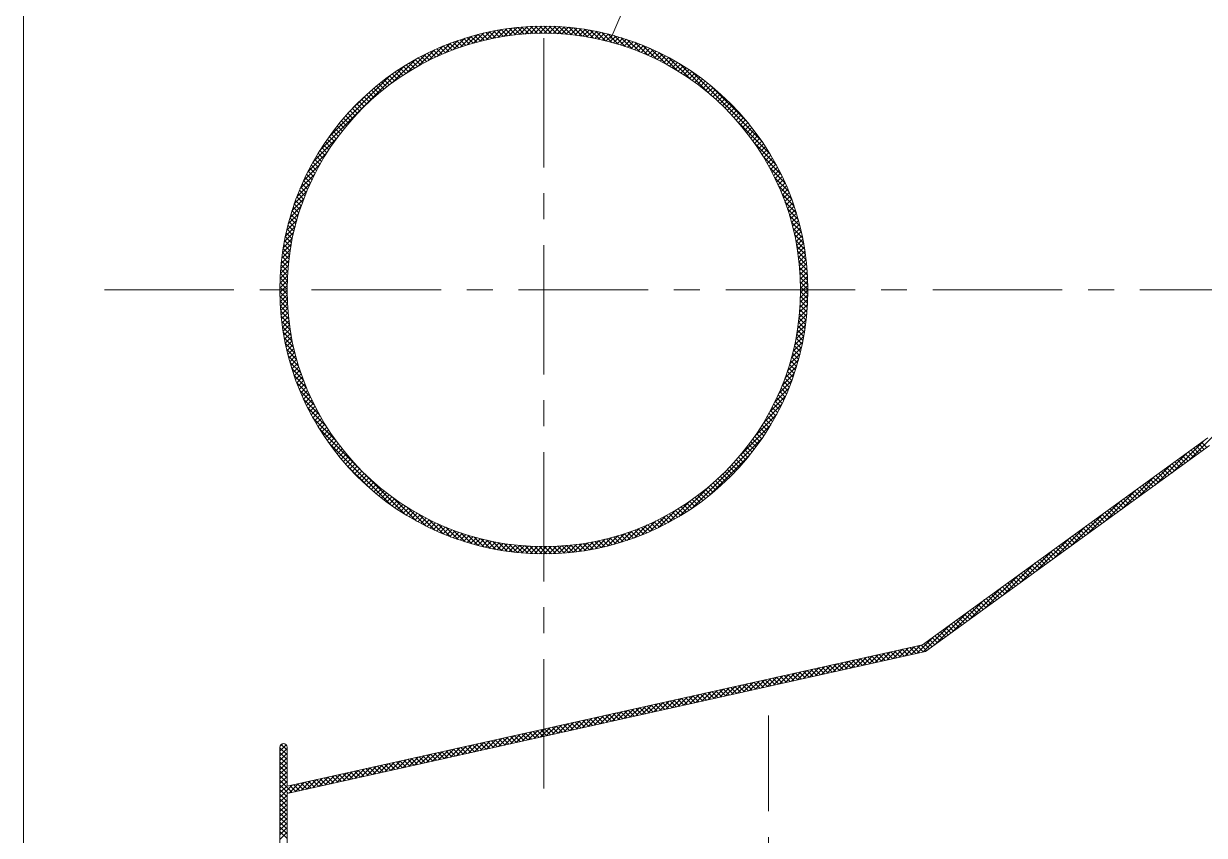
# Model space of a CAD drawing. Header units: millimetres. Extents: x 3449 to 4043, y 1067 to 1487.
# Drawn here: x 3639.38 to 3662.18, y 1159.69 to 1175.38 of the extents above; entities that cross this region are included whole.
import ezdxf

# ---------------------------------------------------------------- set-up
doc = ezdxf.new("R2010")
doc.units = ezdxf.units.MM
doc.linetypes.add('CENTERX2', pattern=[4, 2.5, -0.5, 0.5, -0.5])
for name, color, linetype, lineweight, true_color in [('1', 1, 'Continuous', 18, 0xff0000), ('2', 2, 'Continuous', 18, 0xffff00), ('3', 3, 'CENTERX2', 18, 0x00ff00)]:
    doc.layers.add(name, color=color, linetype=linetype, lineweight=lineweight, true_color=true_color)
pattern_1 = [(45, (3326.032391170889, 633.5754876375647), (-0.04490128060534576, 0.04490128060534577), []), (135, (3326.032391170889, 633.5754876375647), (-0.04490128060534577, -0.04490128060534576), [])]

msp = doc.modelspace()

# ---------------------------------------------------------------- hatches: boundary and pattern name
at = {"layer": '2'}
h = msp.add_hatch(dxfattribs=at)
h.set_pattern_fill('ANSI37', color=256, scale=0.02, style=0)
h.set_pattern_definition(pattern_1)
edge = h.paths.add_edge_path(flags=0)
edge.add_line((3649.425783247216, 1175.192347474159), (3649.425783247216, 1175.330736990208))
edge.add_arc((3649.425783277611, 1170.23294386095), 5.097793129258321, 90.00000034162359, 179.9999999999987)
edge.add_line((3644.327990148353, 1170.232943891345), (3644.466379664402, 1170.232943891345))
edge.add_arc((3649.425783276785, 1170.232943861775), 4.959403612384222, 90.00000034162298, 180, ccw=False)
edge = h.paths.add_edge_path(flags=0)
edge.add_line((3649.425783247216, 1175.330736990208), (3649.425783247216, 1175.192347474159))
edge.add_arc((3649.425783217644, 1170.232943861775), 4.959403612384222, 0, 89.99999965837702, ccw=False)
edge.add_line((3654.38518683003, 1170.232943891345), (3654.523576346079, 1170.232943891345))
edge.add_arc((3649.42578321682, 1170.23294386095), 5.09779312925815, 0, 89.99999965837769)
h = msp.add_hatch(dxfattribs=at)
h.set_pattern_fill('ANSI37', color=256, scale=0.02, style=0)
h.set_pattern_definition(pattern_1)
edge = h.paths.add_edge_path(flags=0)
edge.add_line((3649.425783247216, 1175.330736990208), (3649.425783247216, 1175.192347474159))
edge.add_arc((3649.425783217644, 1170.232943861775), 4.959403612384222, 0, 89.99999965837702, ccw=False)
edge.add_line((3654.38518683003, 1170.232943891345), (3654.523576346079, 1170.232943891345))
edge.add_arc((3649.42578321682, 1170.23294386095), 5.09779312925815, 0, 89.99999965837769)
edge = h.paths.add_edge_path(flags=0)
edge.add_arc((3649.425783277611, 1170.23294386095), 5.097793129258321, 90.00000034162359, 179.9999999999987)
edge.add_line((3644.327990148353, 1170.232943891345), (3644.466379664402, 1170.232943891345))
edge.add_arc((3649.425783276785, 1170.232943861775), 4.959403612384222, 90.00000034162298, 180, ccw=False)
edge.add_line((3649.425783247216, 1175.192347474159), (3649.425783247216, 1175.330736990208))
edge = h.paths.add_edge_path(flags=0)
edge.add_arc((3649.42578321682, 1170.23294386095), 5.09779312925815, 0, 89.99999965837769)
edge.add_line((3649.425783247216, 1175.330736990208), (3649.425783247216, 1175.192347474159))
edge.add_arc((3649.425783217644, 1170.232943861775), 4.959403612384222, 0, 89.99999965837702, ccw=False)
edge.add_arc((3649.425783217644, 1170.232943920915), 4.959403612384278, 270.0000003416236, 360, ccw=False)
edge.add_line((3649.425783247216, 1165.273540308531), (3649.425783247216, 1165.135150792482))
edge.add_arc((3649.42578321682, 1170.232943921741), 5.097793129258321, 270.0000003416236, 359.9999999999987)
edge = h.paths.add_edge_path(flags=0)
edge.add_arc((3649.425783276785, 1170.232943920915), 4.959403612383994, 179.9999999999974, 269.999999658379, ccw=False)
edge.add_arc((3649.425783276785, 1170.232943861775), 4.959403612384222, 90.00000034162298, 180, ccw=False)
edge.add_line((3649.425783247216, 1175.192347474159), (3649.425783247216, 1175.330736990208))
edge.add_arc((3649.425783277611, 1170.23294386095), 5.097793129258321, 90.00000034162359, 179.9999999999987)
edge.add_arc((3649.42578327761, 1170.23294392174), 5.097793129258093, 180, 269.9999996583783)
edge.add_line((3649.425783247216, 1165.135150792482), (3649.425783247216, 1165.273540308531))

# ---------------------------------------------------------------- linework, layer by layer
at = {"layer": '1'}
for p, q in [((3639.37711136502, 1179.138549961204), (3639.37711136502, 1113.887784087477)), ((3649.425783247216, 1175.225928190742), (3649.425783247216, 1175.225928190742)), ((3662.251423457792, 1167.373090843084), (3656.736827179438, 1163.376925797501)), ((3662.284704830896, 1167.22630304236), (3656.794848332758, 1163.24806573617)), ((3656.736827179438, 1163.376925797501), (3644.466379664401, 1160.645020816507)), ((3656.794848332758, 1163.24806573617), (3644.466379664401, 1160.503242866276)), ((3644.327990148353, 1161.397721301367), (3644.327990148353, 1131.600357740524)), ((3644.466379664402, 1161.397721301367), (3644.466379664401, 1160.645020816507)), ((3644.466379664401, 1160.503242866276), (3644.466379664402, 1132.523091182405))]:
    msp.add_line(p, q, dxfattribs=at)
for radius in [5.097793098862894, 4.959403582814048]:
    msp.add_circle((3649.425783247216, 1170.232943891345), radius, dxfattribs=at)
msp.add_arc((3644.397184906376, 1161.397721301367), 0.06919475802442321, 0, 180, dxfattribs=at)
at = {"layer": '2'}
for p, q in [((3650.721654853048, 1175.092759417982), (3659.591398827746, 1196.092523279614)), ((3661.885668296357, 1166.937140287601), (3662.486085181657, 1167.537557172901)), ((3661.559525854638, 1166.700800407092), (3662.18021469395, 1167.321489246404)), ((3661.233383412919, 1166.464460526583), (3661.85407225223, 1167.085149365896)), ((3661.921770071884, 1166.963301523376), (3661.822674606511, 1167.062396988749)), ((3661.973840022224, 1167.001034134246), (3661.874744556852, 1167.100129599619)), ((3662.025909972564, 1167.038766745116), (3661.926814507193, 1167.137862210489)), ((3662.077979922906, 1167.076499355986), (3661.978884457532, 1167.175594821359)), ((3662.130049873246, 1167.114231966856), (3662.030954407874, 1167.213327432229)), ((3662.182119823587, 1167.151964577726), (3662.083024358214, 1167.251060043099)), ((3662.234189773928, 1167.189697188596), (3662.135094308554, 1167.288792653969)), ((3660.907240971199, 1166.228120646075), (3661.527929810511, 1166.848809485387)), ((3661.609350369839, 1166.736905858156), (3661.510254904467, 1166.836001323529)), ((3661.661420320181, 1166.774638469026), (3661.562324854807, 1166.873733934399)), ((3661.713490270521, 1166.812371079896), (3661.614394805149, 1166.911466545269)), ((3661.765560220862, 1166.850103690766), (3661.666464755489, 1166.949199156139)), ((3661.817630171203, 1166.887836301636), (3661.718534705829, 1166.986931767009)), ((3661.869700121542, 1166.925568912506), (3661.770604656171, 1167.024664377879)), ((3660.581098529479, 1165.991780765565), (3661.201787368792, 1166.612469604878)), ((3661.296930667795, 1166.510510192935), (3661.197835202423, 1166.609605658308)), ((3661.349000618136, 1166.548242803806), (3661.249905152764, 1166.647338269178)), ((3661.401070568478, 1166.585975414675), (3661.301975103104, 1166.685070880048)), ((3661.453140518817, 1166.623708025546), (3661.354045053446, 1166.722803490918)), ((3661.505210469159, 1166.661440636415), (3661.406115003785, 1166.760536101788)), ((3661.557280419499, 1166.699173247285), (3661.458184954126, 1166.798268712658)), ((3660.984510965752, 1166.284114527715), (3660.885415500379, 1166.383209993088)), ((3661.036580916092, 1166.321847138585), (3660.93748545072, 1166.420942603958)), ((3661.088650866433, 1166.359579749455), (3660.98955540106, 1166.458675214828)), ((3661.140720816774, 1166.397312360325), (3661.041625351401, 1166.496407825698)), ((3661.192790767114, 1166.435044971195), (3661.093695301742, 1166.534140436568)), ((3661.244860717456, 1166.472777582065), (3661.145765252082, 1166.571873047438)), ((3660.25495608776, 1165.755440885057), (3660.875644927072, 1166.37612972437)), ((3660.672091263708, 1166.057718862495), (3660.572995798335, 1166.156814327868)), ((3660.724161214049, 1166.095451473365), (3660.625065748676, 1166.194546938738)), ((3660.776231164389, 1166.133184084235), (3660.677135699017, 1166.232279549608)), ((3660.82830111473, 1166.170916695105), (3660.729205649357, 1166.270012160478)), ((3660.88037106507, 1166.208649305975), (3660.781275599698, 1166.307744771348)), ((3660.932441015411, 1166.246381916845), (3660.833345550038, 1166.345477382218)), ((3659.92881364604, 1165.519101004548), (3660.549502485354, 1166.139789843861)), ((3660.359671561664, 1165.831323197275), (3660.260576096292, 1165.930418662648)), ((3660.411741512005, 1165.869055808145), (3660.312646046632, 1165.968151273517)), ((3660.463811462345, 1165.906788419015), (3660.364715996973, 1166.005883884388)), ((3660.515881412686, 1165.944521029885), (3660.416785947313, 1166.043616495257)), ((3660.567951363027, 1165.982253640755), (3660.468855897654, 1166.081349106127)), ((3660.620021313367, 1166.019986251625), (3660.520925847994, 1166.119081716997)), ((3659.60267120432, 1165.282761124039), (3660.223360043634, 1165.903449963352)), ((3660.04725185962, 1165.604927532054), (3659.948156394247, 1165.704022997427)), ((3660.099321809961, 1165.642660142925), (3660.000226344588, 1165.741755608297)), ((3660.151391760302, 1165.680392753795), (3660.052296294929, 1165.779488219167)), ((3660.203461710642, 1165.718125364664), (3660.104366245269, 1165.817220830037)), ((3660.255531660983, 1165.755857975534), (3660.15643619561, 1165.854953440907)), ((3660.307601611324, 1165.793590586404), (3660.208506145951, 1165.892686051777)), ((3659.276528762601, 1165.046421243531), (3659.897217601914, 1165.667110082844)), ((3659.734832157576, 1165.378531866834), (3659.635736692204, 1165.477627332207)), ((3659.786902107917, 1165.416264477704), (3659.687806642544, 1165.515359943077)), ((3659.838972058258, 1165.453997088574), (3659.739876592885, 1165.553092553947)), ((3659.891042008598, 1165.491729699444), (3659.791946543226, 1165.590825164817)), ((3659.943111958939, 1165.529462310314), (3659.844016493566, 1165.628557775687)), ((3659.995181909279, 1165.567194921184), (3659.896086443907, 1165.666290386557)), ((3658.950386320882, 1164.810081363022), (3659.571075160195, 1165.430770202335)), ((3659.422412455532, 1165.152136201614), (3659.32331699016, 1165.251231666987)), ((3659.474482405873, 1165.189868812484), (3659.3753869405, 1165.288964277857)), ((3659.526552356214, 1165.227601423354), (3659.42745689084, 1165.326696888727)), ((3659.578622306554, 1165.265334034224), (3659.479526841182, 1165.364429499597)), ((3659.630692256895, 1165.303066645094), (3659.531596791522, 1165.402162110467)), ((3659.682762207236, 1165.340799255964), (3659.583666741863, 1165.439894721337)), ((3658.624243879162, 1164.573741482513), (3659.244932718475, 1165.194430321826)), ((3659.109992753489, 1164.925740536394), (3659.010897288115, 1165.024836001767)), ((3659.162062703829, 1164.963473147264), (3659.062967238457, 1165.062568612637)), ((3659.21413265417, 1165.001205758134), (3659.115037188797, 1165.100301223507)), ((3659.266202604511, 1165.038938369004), (3659.167107139137, 1165.138033834376)), ((3659.318272554851, 1165.076670979874), (3659.219177089479, 1165.175766445246)), ((3659.370342505192, 1165.114403590744), (3659.271247039819, 1165.213499056116)), ((3658.298101437443, 1164.337401602004), (3658.918790276756, 1164.958090441318)), ((3658.797573051444, 1164.699344871173), (3658.698477586072, 1164.798440336546)), ((3658.849643001786, 1164.737077482043), (3658.750547536412, 1164.836172947416)), ((3658.901712952126, 1164.774810092913), (3658.802617486754, 1164.873905558286)), ((3658.953782902467, 1164.812542703783), (3658.854687437094, 1164.911638169156)), ((3659.005852852807, 1164.850275314653), (3658.906757387434, 1164.949370780026)), ((3659.057922803147, 1164.888007925523), (3658.958827337775, 1164.987103390896)), ((3657.971958995724, 1164.101061721495), (3658.592647835037, 1164.721750560809)), ((3658.485153349401, 1164.472949205953), (3658.386057884029, 1164.572044671326)), ((3658.537223299742, 1164.510681816823), (3658.438127834368, 1164.609777282196)), ((3658.589293250082, 1164.548414427693), (3658.490197784709, 1164.647509893066)), ((3658.641363200422, 1164.586147038563), (3658.54226773505, 1164.685242503936)), ((3658.693433150764, 1164.623879649433), (3658.59433768539, 1164.722975114806)), ((3658.745503101104, 1164.661612260303), (3658.646407635732, 1164.760707725676)), ((3657.645816554004, 1163.864721840987), (3658.266505393318, 1164.4854106803)), ((3658.172733647357, 1164.246553540733), (3658.073638181984, 1164.345649006106)), ((3658.224803597697, 1164.284286151603), (3658.125708132325, 1164.383381616976)), ((3658.276873548039, 1164.322018762473), (3658.177778082665, 1164.421114227846)), ((3658.328943498379, 1164.359751373343), (3658.229848033006, 1164.458846838716)), ((3658.381013448719, 1164.397483984213), (3658.281917983347, 1164.496579449586)), ((3658.433083399061, 1164.435216595083), (3658.333987933687, 1164.534312060456)), ((3657.319674112285, 1163.628381960478), (3657.940362951598, 1164.249070799792)), ((3657.860313945313, 1164.020157875512), (3657.76121847994, 1164.119253340886)), ((3657.912383895654, 1164.057890486383), (3657.813288430281, 1164.156985951756)), ((3657.964453845994, 1164.095623097253), (3657.865358380622, 1164.194718562625)), ((3658.016523796336, 1164.133355708123), (3657.917428330962, 1164.232451173495)), ((3658.068593746675, 1164.171088318993), (3657.969498281303, 1164.270183784365)), ((3658.120663697016, 1164.208820929863), (3658.021568231643, 1164.307916395235)), ((3656.993531670565, 1163.392042079969), (3657.614220509879, 1164.012730919283)), ((3657.547894243269, 1163.793762210292), (3657.448798777896, 1163.892857675665)), ((3657.59996419361, 1163.831494821163), (3657.500868728237, 1163.930590286535)), ((3657.65203414395, 1163.869227432032), (3657.552938678577, 1163.968322897405)), ((3657.704104094291, 1163.906960042903), (3657.605008628918, 1164.006055508275)), ((3657.756174044632, 1163.944692653772), (3657.657078579259, 1164.043788119145)), ((3657.808243994972, 1163.982425264642), (3657.7091485296, 1164.081520730015)), ((3656.749701150803, 1163.238014121418), (3657.288078068159, 1163.776391038774)), ((3657.235474541225, 1163.567366545072), (3657.136379075852, 1163.666462010445)), ((3657.287544491566, 1163.605099155942), (3657.188449026193, 1163.704194621315)), ((3657.339614441907, 1163.642831766812), (3657.240518976534, 1163.741927232185)), ((3657.391684392247, 1163.680564377682), (3657.292588926874, 1163.779659843055)), ((3657.443754342588, 1163.718296988552), (3657.344658877215, 1163.817392453925)), ((3657.495824292929, 1163.756029599422), (3657.396728827556, 1163.855125064795)), ((3656.634178510933, 1163.212294042758), (3656.961935626439, 1163.540051158265)), ((3656.923054839182, 1163.340970879852), (3656.823959373809, 1163.440066345225)), ((3656.975124789522, 1163.378703490722), (3656.876029324149, 1163.477798956095)), ((3657.027194739863, 1163.416436101592), (3656.92809927449, 1163.515531566965)), ((3657.079264690203, 1163.454168712462), (3656.980169224831, 1163.553264177835)), ((3657.131334640544, 1163.491901323332), (3657.032239175171, 1163.590996788705)), ((3657.183404590884, 1163.529633934202), (3657.084309125512, 1163.628729399575)), ((3655.709997391967, 1163.006533413478), (3655.892381534082, 1163.188917555593)), ((3655.825520031838, 1163.032253492138), (3656.007904173953, 1163.214637634253)), ((3656.020850382225, 1163.075742041069), (3655.904889975512, 1163.191702447783)), ((3655.941042671708, 1163.057973570798), (3656.123426813823, 1163.240357712913)), ((3656.094300037161, 1163.092094947344), (3655.978339630446, 1163.208055354058)), ((3656.167749692097, 1163.108447853619), (3656.051789285382, 1163.224408260333)), ((3656.056565311579, 1163.083693649458), (3656.238949453695, 1163.266077791573)), ((3656.241199347031, 1163.124800759895), (3656.125238940318, 1163.240761166609)), ((3656.17208795145, 1163.109413728118), (3656.354472093565, 1163.291797870233)), ((3656.314649001966, 1163.141153666171), (3656.198688595253, 1163.257114072884)), ((3656.388098656902, 1163.157506572446), (3656.272138250188, 1163.27346697916)), ((3656.28761059132, 1163.135133806778), (3656.469994733436, 1163.317517948893)), ((3656.461548311838, 1163.173859478721), (3656.345587905123, 1163.289819885435)), ((3656.403133231192, 1163.160853885438), (3656.585517373307, 1163.343238027553)), ((3656.534997966773, 1163.190212384996), (3656.419037560059, 1163.30617279171)), ((3656.608447621707, 1163.206565291272), (3656.492487214994, 1163.322525697986)), ((3656.518655871061, 1163.186573964098), (3656.701040013177, 1163.368958106213)), ((3656.681897276643, 1163.222918197547), (3656.56593686993, 1163.338878604261)), ((3656.755346931579, 1163.239271103823), (3656.639386524865, 1163.355231510536)), ((3656.8189149385, 1163.265505658111), (3656.7128361798, 1163.371584416812)), ((3656.870984888841, 1163.303238268982), (3656.771889423468, 1163.402333734354)), ((3654.67029363313, 1162.775052705538), (3654.852677775246, 1162.957436847653)), ((3654.785816273001, 1162.800772784198), (3654.968200415116, 1162.983156926313)), ((3654.992555213131, 1162.846801353214), (3654.876594806417, 1162.962761759927)), ((3654.901338912872, 1162.826492862858), (3655.083723054988, 1163.008877004973)), ((3655.066004868066, 1162.863154259489), (3654.950044461352, 1162.979114666203)), ((3655.016861552742, 1162.852212941518), (3655.199245694857, 1163.034597083633)), ((3655.139454523001, 1162.879507165764), (3655.023494116287, 1162.995467572478)), ((3655.212904177937, 1162.89586007204), (3655.096943771223, 1163.011820478753)), ((3655.132384192613, 1162.877933020178), (3655.314768334729, 1163.060317162293)), ((3655.286353832872, 1162.912212978315), (3655.170393426159, 1163.028173385029)), ((3655.359803487807, 1162.92856588459), (3655.243843081093, 1163.044526291304)), ((3655.247906832484, 1162.903653098838), (3655.4302909746, 1163.086037240953)), ((3655.433253142743, 1162.944918790866), (3655.317292736028, 1163.06087919758)), ((3655.363429472354, 1162.929373177498), (3655.54581361447, 1163.111757319613)), ((3655.506702797678, 1162.961271697141), (3655.390742390964, 1163.077232103855)), ((3655.580152452613, 1162.977624603416), (3655.4641920459, 1163.09358501013)), ((3655.478952112226, 1162.955093256158), (3655.661336254341, 1163.137477398273)), ((3655.653602107548, 1162.993977509692), (3655.537641700835, 1163.109937916406)), ((3655.594474752096, 1162.980813334818), (3655.776858894212, 1163.163197476933)), ((3655.727051762484, 1163.010330415967), (3655.61109135577, 1163.126290822681)), ((3655.80050141742, 1163.026683322242), (3655.684541010705, 1163.142643728956)), ((3655.873951072355, 1163.043036228518), (3655.757990665641, 1163.158996635232)), ((3655.94740072729, 1163.059389134793), (3655.831440320577, 1163.175349541507)), ((3653.746112514165, 1162.569292076257), (3653.92849665628, 1162.751676218373)), ((3653.964260044037, 1162.617860665359), (3653.848299637322, 1162.733821072072)), ((3653.861635154035, 1162.595012154917), (3654.044019296151, 1162.777396297033)), ((3654.037709698971, 1162.634213571634), (3653.921749292258, 1162.750173978348)), ((3653.977157793906, 1162.620732233577), (3654.159541936022, 1162.803116375693)), ((3654.111159353906, 1162.650566477909), (3653.995198947193, 1162.766526884623)), ((3654.184609008842, 1162.666919384185), (3654.068648602128, 1162.782879790899)), ((3654.092680433777, 1162.646452312237), (3654.275064575892, 1162.828836454353)), ((3654.258058663778, 1162.68327229046), (3654.142098257063, 1162.799232697174)), ((3654.208203073647, 1162.672172390897), (3654.390587215763, 1162.854556533013)), ((3654.331508318713, 1162.699625196735), (3654.215547911999, 1162.815585603449)), ((3654.404957973647, 1162.715978103011), (3654.288997566934, 1162.831938509725)), ((3654.323725713519, 1162.697892469557), (3654.506109855633, 1162.880276611673)), ((3654.478407628583, 1162.732331009286), (3654.36244722187, 1162.848291416)), ((3654.551857283519, 1162.748683915562), (3654.435896876805, 1162.864644322275)), ((3654.439248353388, 1162.723612548217), (3654.621632495504, 1162.905996690333)), ((3654.625306938455, 1162.765036821837), (3654.50934653174, 1162.880997228551)), ((3654.55477099326, 1162.749332626878), (3654.737155135375, 1162.931716768993)), ((3654.69875659339, 1162.781389728112), (3654.582796186676, 1162.897350134826)), ((3654.772206248324, 1162.797742634388), (3654.656245841611, 1162.913703041101)), ((3654.84565590326, 1162.814095540663), (3654.729695496546, 1162.930055947377)), ((3654.919105558196, 1162.830448446938), (3654.803145151482, 1162.946408853652)), ((3652.706408755328, 1162.337811368317), (3652.888792897444, 1162.520195510433)), ((3652.935964874941, 1162.388919977504), (3652.820004468227, 1162.504880384218)), ((3652.821931395199, 1162.363531446977), (3653.004315537315, 1162.545915589093)), ((3653.009414529877, 1162.405272883779), (3652.893454123163, 1162.521233290493)), ((3652.937454035069, 1162.389251525637), (3653.119838177186, 1162.571635667753)), ((3653.082864184812, 1162.421625790054), (3652.966903778099, 1162.537586196768)), ((3653.156313839747, 1162.43797869633), (3653.040353433033, 1162.553939103044)), ((3653.052976674941, 1162.414971604297), (3653.235360817056, 1162.597355746413)), ((3653.229763494683, 1162.454331602605), (3653.113803087968, 1162.570292009319)), ((3653.168499314811, 1162.440691682957), (3653.350883456927, 1162.623075825073)), ((3653.303213149618, 1162.470684508881), (3653.187252742904, 1162.586644915594)), ((3653.376662804553, 1162.487037415156), (3653.26070239784, 1162.60299782187)), ((3653.284021954682, 1162.466411761617), (3653.466406096797, 1162.648795903733)), ((3653.450112459488, 1162.503390321431), (3653.334152052775, 1162.619350728145)), ((3653.399544594553, 1162.492131840277), (3653.581928736668, 1162.674515982393)), ((3653.523562114424, 1162.519743227707), (3653.40760170771, 1162.63570363442)), ((3653.59701176936, 1162.536096133982), (3653.481051362645, 1162.652056540696)), ((3653.515067234423, 1162.517851918937), (3653.697451376539, 1162.700236061053)), ((3653.670461424295, 1162.552449040257), (3653.554501017581, 1162.668409446971)), ((3653.74391107923, 1162.568801946533), (3653.627950672517, 1162.684762353246)), ((3653.630589874294, 1162.543571997597), (3653.812974016409, 1162.725956139713)), ((3653.817360734165, 1162.585154852808), (3653.701400327452, 1162.701115259522)), ((3653.890810389101, 1162.601507759083), (3653.774849982387, 1162.717468165797)), ((3651.666704996492, 1162.106330660377), (3651.849089138607, 1162.288714802493)), ((3651.782227636362, 1162.132050739037), (3651.964611778478, 1162.314434881153)), ((3651.907669705846, 1162.159979289649), (3651.791709299133, 1162.275939696362)), ((3651.981119360782, 1162.176332195924), (3651.865158954068, 1162.292292602638)), ((3651.897750276234, 1162.157770817697), (3652.080134418349, 1162.340154959813)), ((3652.054569015718, 1162.192685102199), (3651.938608609003, 1162.308645508913)), ((3652.128018670653, 1162.209038008475), (3652.012058263939, 1162.324998415188)), ((3652.013272916104, 1162.183490896357), (3652.19565705822, 1162.365875038473)), ((3652.201468325587, 1162.22539091475), (3652.085507918874, 1162.341351321464)), ((3652.128795555975, 1162.209210975017), (3652.31117969809, 1162.391595117133)), ((3652.274917980523, 1162.241743821025), (3652.15895757381, 1162.357704227739)), ((3652.348367635459, 1162.258096727301), (3652.232407228745, 1162.374057134015)), ((3652.244318195846, 1162.234931053677), (3652.426702337962, 1162.417315195793)), ((3652.421817290394, 1162.274449633576), (3652.30585688368, 1162.39041004029)), ((3652.359840835716, 1162.260651132337), (3652.542224977831, 1162.443035274453)), ((3652.49526694533, 1162.290802539851), (3652.379306538616, 1162.406762946566)), ((3652.568716600264, 1162.307155446127), (3652.452756193551, 1162.423115852841)), ((3652.475363475587, 1162.286371210997), (3652.657747617703, 1162.468755353113)), ((3652.6421662552, 1162.323508352402), (3652.526205848486, 1162.439468759116)), ((3652.590886115458, 1162.312091289657), (3652.773270257573, 1162.494475431773)), ((3652.715615910136, 1162.339861258678), (3652.599655503422, 1162.455821665392)), ((3652.789065565071, 1162.356214164953), (3652.673105158357, 1162.472174571667)), ((3652.862515220006, 1162.372567071228), (3652.746554813292, 1162.488527477942)), ((3650.627001237655, 1161.874849952437), (3650.809385379771, 1162.057234094553)), ((3650.742523877527, 1161.900570031097), (3650.924908019642, 1162.082954173213)), ((3650.879374536752, 1161.931038601793), (3650.763414130039, 1162.046999008507)), ((3650.952824191688, 1161.947391508069), (3650.836863784974, 1162.063351914783)), ((3650.858046517397, 1161.926290109757), (3651.040430659513, 1162.108674251873)), ((3651.026273846623, 1161.963744414344), (3650.910313439908, 1162.079704821058)), ((3650.973569157268, 1161.952010188417), (3651.155953299383, 1162.134394330533)), ((3651.099723501558, 1161.98009732062), (3650.983763094844, 1162.096057727333)), ((3651.173173156493, 1161.996450226895), (3651.05721274978, 1162.112410633609)), ((3651.089091797138, 1161.977730267077), (3651.271475939254, 1162.160114409193)), ((3651.246622811429, 1162.01280313317), (3651.130662404716, 1162.128763539884)), ((3651.320072466364, 1162.029156039446), (3651.20411205965, 1162.145116446159)), ((3651.204614437009, 1162.003450345737), (3651.386998579124, 1162.185834487853)), ((3651.3935221213, 1162.045508945721), (3651.277561714585, 1162.161469352435)), ((3651.32013707688, 1162.029170424397), (3651.502521218996, 1162.211554566513)), ((3651.466971776235, 1162.061861851996), (3651.351011369521, 1162.17782225871)), ((3651.54042143117, 1162.078214758272), (3651.424461024457, 1162.194175164985)), ((3651.435659716751, 1162.054890503057), (3651.618043858866, 1162.237274645173)), ((3651.613871086105, 1162.094567664547), (3651.497910679392, 1162.210528071261)), ((3651.551182356621, 1162.080610581717), (3651.733566498737, 1162.262994723833)), ((3651.687320741041, 1162.110920570822), (3651.571360334327, 1162.226880977536)), ((3651.760770395977, 1162.127273477098), (3651.644809989262, 1162.243233883812)), ((3651.834220050911, 1162.143626383373), (3651.718259644198, 1162.259586790087)), ((3649.587297478819, 1161.643369244497), (3649.769681620935, 1161.825753386613)), ((3649.702820118689, 1161.669089323157), (3649.885204260805, 1161.851473465272)), ((3649.851079367658, 1161.702097913939), (3649.735118960944, 1161.818058320652)), ((3649.924529022593, 1161.718450820214), (3649.808568615879, 1161.834411226928)), ((3649.818342758561, 1161.694809401817), (3650.000726900676, 1161.877193543932)), ((3649.997978677528, 1161.734803726489), (3649.882018270814, 1161.850764133203)), ((3649.933865398431, 1161.720529480477), (3650.116249540547, 1161.902913622592)), ((3650.071428332463, 1161.751156632765), (3649.95546792575, 1161.867117039478)), ((3650.144877987399, 1161.76750953904), (3650.028917580685, 1161.883469945754)), ((3650.049388038302, 1161.746249559137), (3650.231772180417, 1161.928633701252)), ((3650.218327642335, 1161.783862445315), (3650.10236723562, 1161.899822852029)), ((3650.164910678173, 1161.771969637797), (3650.347294820289, 1161.954353779912)), ((3650.29177729727, 1161.800215351591), (3650.175816890555, 1161.916175758304)), ((3650.365226952204, 1161.816568257866), (3650.249266545491, 1161.93252866458)), ((3650.280433318043, 1161.797689716457), (3650.462817460158, 1161.980073858572)), ((3650.43867660714, 1161.832921164141), (3650.322716200426, 1161.948881570855)), ((3650.395955957914, 1161.823409795117), (3650.57834010003, 1162.005793937233)), ((3650.512126262076, 1161.849274070417), (3650.396165855362, 1161.96523447713)), ((3650.585575917011, 1161.865626976692), (3650.469615510297, 1161.981587383406)), ((3650.511478597785, 1161.849129873777), (3650.6938627399, 1162.031514015893)), ((3650.659025571946, 1161.881979882967), (3650.543065165232, 1161.997940289681)), ((3650.732475226881, 1161.898332789243), (3650.616514820167, 1162.014293195956)), ((3650.805924881817, 1161.914685695518), (3650.689964475103, 1162.030646102232)), ((3648.547593719983, 1161.411888536557), (3648.729977862098, 1161.594272678673)), ((3648.663116359854, 1161.437608615217), (3648.84550050197, 1161.619992757332)), ((3648.822784198563, 1161.473157226083), (3648.706823791849, 1161.589117632797)), ((3648.778638999724, 1161.463328693877), (3648.961023141839, 1161.645712835992)), ((3648.896233853498, 1161.489510132359), (3648.780273446784, 1161.605470539073)), ((3648.969683508433, 1161.505863038634), (3648.85372310172, 1161.621823445348)), ((3648.894161639595, 1161.489048772537), (3649.076545781711, 1161.671432914652)), ((3649.043133163369, 1161.52221594491), (3648.927172756655, 1161.638176351624)), ((3649.116582818304, 1161.538568851185), (3649.00062241159, 1161.654529257899)), ((3649.009684279466, 1161.514768851197), (3649.192068421581, 1161.697152993312)), ((3649.19003247324, 1161.55492175746), (3649.074072066525, 1161.670882164174)), ((3649.125206919336, 1161.540488929857), (3649.307591061452, 1161.722873071972)), ((3649.263482128175, 1161.571274663736), (3649.147521721461, 1161.68723507045)), ((3649.33693178311, 1161.587627570011), (3649.220971376397, 1161.703587976725)), ((3649.240729559207, 1161.566209008517), (3649.423113701323, 1161.748593150632)), ((3649.410381438045, 1161.603980476286), (3649.294421031332, 1161.719940883)), ((3649.356252199078, 1161.591929087177), (3649.538636341194, 1161.774313229292)), ((3649.483831092981, 1161.620333382562), (3649.367870686267, 1161.736293789276)), ((3649.557280747917, 1161.636686288837), (3649.441320341202, 1161.752646695551)), ((3649.471774838948, 1161.617649165837), (3649.654158981064, 1161.800033307952)), ((3649.630730402851, 1161.653039195113), (3649.514769996138, 1161.768999601826)), ((3649.704180057786, 1161.669392101388), (3649.588219651073, 1161.785352508102)), ((3649.777629712722, 1161.685745007663), (3649.661669306008, 1161.801705414377)), ((3644.327990148353, 1161.323202780618), (3644.448702408262, 1161.443915040527)), ((3644.466379664402, 1161.2496311385), (3644.327990148353, 1161.388020654549)), ((3644.327990148353, 1161.233400219408), (3644.466379664402, 1161.371789735456)), ((3644.330251572239, 1161.415266765715), (3644.37963944203, 1161.464654635506)), ((3644.466379664401, 1161.339433699711), (3644.354015282754, 1161.451798081359)), ((3647.507889961146, 1161.180407828617), (3647.690274103262, 1161.362791970732)), ((3647.623412601017, 1161.206127907277), (3647.805796743132, 1161.388512049392)), ((3647.794489029468, 1161.244216538228), (3647.678528622754, 1161.360176944942)), ((3647.738935240888, 1161.231847985937), (3647.921319383004, 1161.414232128052)), ((3647.867938684403, 1161.260569444504), (3647.75197827769, 1161.376529851218)), ((3647.941388339339, 1161.276922350779), (3647.825427932625, 1161.392882757493)), ((3647.854457880759, 1161.257568064597), (3648.036842022874, 1161.439952206712)), ((3648.014837994275, 1161.293275257055), (3647.89887758756, 1161.409235663768)), ((3647.969980520629, 1161.283288143257), (3648.152364662745, 1161.465672285372)), ((3648.08828764921, 1161.30962816333), (3647.972327242496, 1161.425588570044)), ((3648.161737304144, 1161.325981069605), (3648.045776897431, 1161.441941476319)), ((3648.085503160501, 1161.309008221917), (3648.267887302615, 1161.491392364032)), ((3648.23518695908, 1161.34233397588), (3648.119226552366, 1161.458294382594)), ((3648.308636614016, 1161.358686882156), (3648.192676207302, 1161.47464728887)), ((3648.20102580037, 1161.334728300577), (3648.383409942486, 1161.517112442692)), ((3648.382086268951, 1161.375039788431), (3648.266125862237, 1161.491000195145)), ((3648.316548440242, 1161.360448379237), (3648.498932582357, 1161.542832521352)), ((3648.455535923886, 1161.391392694707), (3648.339575517172, 1161.507353101421)), ((3648.528985578821, 1161.407745600982), (3648.413025172107, 1161.523706007696)), ((3648.432071080112, 1161.386168457897), (3648.614455222228, 1161.568552600012)), ((3648.602435233757, 1161.424098507257), (3648.486474827043, 1161.540058913972)), ((3648.675884888692, 1161.440451413533), (3648.559924481979, 1161.556411820247)), ((3648.749334543628, 1161.456804319808), (3648.633374136914, 1161.572764726522)), ((3644.466379664402, 1161.159828577289), (3644.327990148353, 1161.298218093338)), ((3644.327990148353, 1161.143597658197), (3644.466379664402, 1161.281987174246)), ((3644.466379664401, 1161.070026016079), (3644.327990148353, 1161.208415532127)), ((3644.327990148353, 1161.053795096986), (3644.466379664401, 1161.192184613035)), ((3646.58370884218, 1160.974647199336), (3646.766092984296, 1161.157031341452)), ((3646.699231482051, 1161.000367277996), (3646.881615624166, 1161.182751420112)), ((3646.839643515309, 1161.031628756649), (3646.723683108596, 1161.147589163362)), ((3646.913093170244, 1161.047981662924), (3646.79713276353, 1161.163942069638)), ((3646.814754121922, 1161.026087356656), (3646.997138264038, 1161.208471498772)), ((3646.98654282518, 1161.064334569199), (3646.870582418465, 1161.180294975913)), ((3646.930276761793, 1161.051807435317), (3647.112660903908, 1161.234191577432)), ((3647.059992480115, 1161.080687475475), (3646.944032073401, 1161.196647882188)), ((3647.13344213505, 1161.09704038175), (3647.017481728337, 1161.213000788464)), ((3647.045799401663, 1161.077527513977), (3647.228183543779, 1161.259911656092)), ((3647.206891789985, 1161.113393288025), (3647.090931383272, 1161.229353694739)), ((3647.161322041535, 1161.103247592637), (3647.34370618365, 1161.285631734752)), ((3647.280341444921, 1161.129746194301), (3647.164381038207, 1161.245706601015)), ((3647.353791099857, 1161.146099100576), (3647.237830693142, 1161.26205950729)), ((3647.276844681404, 1161.128967671297), (3647.45922882352, 1161.311351813412)), ((3647.427240754791, 1161.162452006851), (3647.311280348078, 1161.278412413565)), ((3647.500690409726, 1161.178804913127), (3647.384730003013, 1161.294765319841)), ((3647.392367321276, 1161.154687749957), (3647.574751463391, 1161.337071892072)), ((3647.574140064662, 1161.195157819402), (3647.458179657949, 1161.311118226116)), ((3647.647589719598, 1161.211510725677), (3647.531629312884, 1161.327471132391)), ((3647.721039374534, 1161.227863631953), (3647.605078967819, 1161.343824038667)), ((3644.466379664401, 1160.980223454868), (3644.327990148353, 1161.118612970917)), ((3644.327990148353, 1160.963992535775), (3644.466379664402, 1161.102382051824)), ((3644.466379664401, 1160.890420893658), (3644.327990148353, 1161.028810409706)), ((3644.327990148353, 1160.874189974564), (3644.466379664401, 1161.012579490613)), ((3644.466379664401, 1160.800618332447), (3644.327990148353, 1160.939007848495)), ((3644.327990148353, 1160.784387413354), (3644.466379664401, 1160.922776929403)), ((3645.544005083344, 1160.743166491396), (3645.72638922546, 1160.925550633512)), ((3645.659527723215, 1160.768886570056), (3645.841911865331, 1160.951270712172)), ((3645.811348346215, 1160.802688068794), (3645.695387939501, 1160.918648475508)), ((3645.88479800115, 1160.819040975069), (3645.768837594436, 1160.935001381783)), ((3645.775050363086, 1160.794606648716), (3645.957434505201, 1160.976990790832)), ((3645.958247656084, 1160.835393881345), (3645.842287249371, 1160.951354288058)), ((3645.890573002956, 1160.820326727376), (3646.072957145072, 1161.002710869492)), ((3646.03169731102, 1160.85174678762), (3645.915736904306, 1160.967707194334)), ((3646.105146965956, 1160.868099693895), (3645.989186559242, 1160.984060100609)), ((3646.006095642828, 1160.846046806036), (3646.188479784943, 1161.028430948151)), ((3646.178596620891, 1160.884452600171), (3646.062636214177, 1161.000413006884)), ((3646.121618282697, 1160.871766884696), (3646.304002424813, 1161.054151026812)), ((3646.252046275827, 1160.900805506446), (3646.136085869112, 1161.01676591316)), ((3646.325495930761, 1160.917158412721), (3646.209535524047, 1161.033118819435)), ((3646.237140922569, 1160.897486963356), (3646.419525064684, 1161.079871105472)), ((3646.398945585697, 1160.933511318997), (3646.282985178983, 1161.04947172571)), ((3646.352663562439, 1160.923207042016), (3646.535047704555, 1161.105591184132)), ((3646.472395240632, 1160.949864225272), (3646.356434833919, 1161.065824631986)), ((3646.545844895567, 1160.966217131547), (3646.429884488854, 1161.082177538261)), ((3646.46818620231, 1160.948927120676), (3646.650570344425, 1161.131311262792)), ((3646.619294550503, 1160.982570037823), (3646.503334143789, 1161.098530444536)), ((3646.692744205438, 1160.998922944098), (3646.576783798724, 1161.114883350812)), ((3646.766193860374, 1161.015275850373), (3646.65023345366, 1161.131236257087)), ((3644.466379664401, 1160.710815771236), (3644.327990148353, 1160.849205287285)), ((3644.327990148353, 1160.694584852143), (3644.466379664402, 1160.832974368192)), ((3644.562704212314, 1160.524688662112), (3644.327990148352, 1160.759402726074)), ((3644.327990148353, 1160.604782290932), (3644.466379664402, 1160.743171806981)), ((3644.504301324508, 1160.511685783456), (3644.686685466624, 1160.694069925572)), ((3644.619823964378, 1160.537405862116), (3644.802208106494, 1160.719790004232)), ((3644.78305317712, 1160.573747380939), (3644.667092770405, 1160.689707787653)), ((3644.73534660425, 1160.563125940776), (3644.917730746365, 1160.745510082892)), ((3644.856502832055, 1160.590100287214), (3644.740542425341, 1160.706060693928)), ((3644.92995248699, 1160.606453193489), (3644.813992080277, 1160.722413600203)), ((3644.85086924412, 1160.588846019436), (3645.033253386236, 1160.771230161552)), ((3645.003402141926, 1160.622806099765), (3644.887441735212, 1160.738766506479)), ((3645.076851796861, 1160.63915900604), (3644.960891390147, 1160.755119412754)), ((3644.966391883991, 1160.614566098096), (3645.148776026106, 1160.796950240212)), ((3645.150301451797, 1160.655511912315), (3645.034341045082, 1160.771472319029)), ((3645.081914523862, 1160.640286176756), (3645.264298665978, 1160.822670318872)), ((3645.223751106731, 1160.671864818591), (3645.107790700018, 1160.787825225305)), ((3645.297200761667, 1160.688217724866), (3645.181240354953, 1160.80417813158)), ((3645.197437163733, 1160.666006255416), (3645.379821305847, 1160.848390397532)), ((3645.370650416602, 1160.704570631142), (3645.254690009888, 1160.820531037856)), ((3645.312959803603, 1160.691726334076), (3645.495343945719, 1160.874110476192)), ((3645.444100071538, 1160.720923537417), (3645.328139664824, 1160.836883944131)), ((3645.517549726474, 1160.737276443693), (3645.401589319759, 1160.853236850406)), ((3645.428482443474, 1160.717446412736), (3645.610866585589, 1160.899830554852)), ((3645.590999381408, 1160.753629349968), (3645.475038974695, 1160.869589756682)), ((3645.664449036343, 1160.769982256243), (3645.54848862963, 1160.885942662957)), ((3645.737898691279, 1160.786335162519), (3645.621938284565, 1160.902295569232)), ((3644.489254557378, 1160.508335755837), (3644.327990148353, 1160.669600164863)), ((3644.327990148353, 1160.425177168511), (3644.571162826753, 1160.668349846911)), ((3644.327990148353, 1160.514979729722), (3644.466379664401, 1160.653369245771)), ((3644.466379664401, 1160.441408087604), (3644.327990148353, 1160.579797603653)), ((3644.466379664401, 1160.351605526393), (3644.327990148353, 1160.489995042442)), ((3644.327990148353, 1160.335374607301), (3644.466379664401, 1160.473764123349)), ((3644.636153867249, 1160.541041568388), (3644.520193460536, 1160.657001975102)), ((3644.709603522184, 1160.557394474663), (3644.593643115471, 1160.673354881377)), ((3644.466379664401, 1160.261802965183), (3644.327990148353, 1160.400192481231)), ((3644.327990148353, 1160.24557204609), (3644.466379664401, 1160.383961562138)), ((3644.466379664401, 1160.172000403972), (3644.327990148353, 1160.310389920021)), ((3644.327990148353, 1160.155769484879), (3644.466379664401, 1160.294159000928)), ((3644.466379664401, 1160.082197842761), (3644.327990148353, 1160.22058735881)), ((3644.327990148353, 1160.065966923668), (3644.466379664401, 1160.204356439717)), ((3644.466379664401, 1159.99239528155), (3644.327990148353, 1160.130784797599)), ((3644.327990148353, 1159.976164362458), (3644.466379664401, 1160.114553878507)), ((3644.466379664401, 1159.90259272034), (3644.327990148353, 1160.040982236388)), ((3644.327990148353, 1159.886361801247), (3644.466379664402, 1160.024751317296)), ((3644.466379664401, 1159.812790159129), (3644.327990148352, 1159.951179675178)), ((3644.327990148353, 1159.796559240036), (3644.466379664401, 1159.934948756085)), ((3644.466379664401, 1159.722987597919), (3644.327990148353, 1159.861377113967)), ((3644.327990148353, 1159.706756678826), (3644.466379664401, 1159.845146194874)), ((3644.466379664401, 1159.633185036708), (3644.327990148353, 1159.771574552756)), ((3644.327990148353, 1159.616954117615), (3644.466379664401, 1159.755343633664))]:
    msp.add_line(p, q, dxfattribs=at)
at = {"layer": '3'}
for p, q in [((3649.425783247216, 1160.601596775879), (3649.425783247216, 1177.390887207902)), ((3640.939410692086, 1170.232943891345), (3684.806866289326, 1170.232943891345)), ((3653.765783247216, 1132.161106504429), (3653.765783247216, 1162.011478973261))]:
    msp.add_line(p, q, dxfattribs=at)

doc.saveas('drawing.dxf')
